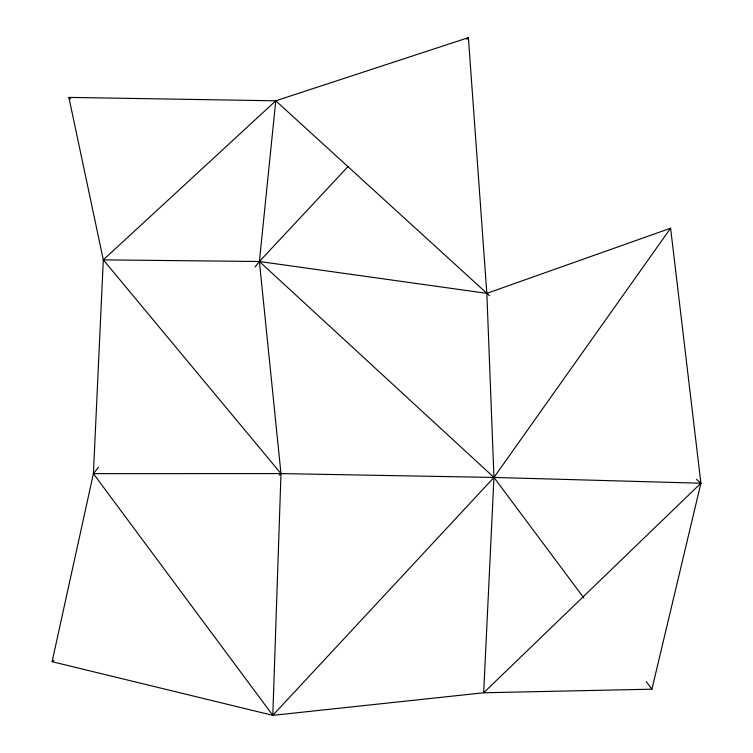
<?xml version="1.0" encoding="UTF-8"?>
<svg xmlns="http://www.w3.org/2000/svg" width="753" height="753" viewBox="0 0 753 753"><rect width="100%" height="100%" fill="white"/><g stroke="black" fill="none" stroke-linecap="round" stroke-linejoin="round"><path stroke-width="1.13" d="M696.516 479.332L700.902 483.228L483.661 692.779L651.919 689.174L700.902 483.228L670.612 228.215L493.959 477.44L272.802 715.35L280.982 473.599L259.39 261.498L275.767 100.808L468.394 37.65L486.843 293.359L493.959 477.44L483.661 692.779L272.802 715.35L52.098 661.689L93.4 473.646L103.312 259.86L68.871 97.391L275.767 100.808L489.478 295.694M272.802 715.35L93.4 473.646L98.483 467.161M255.041 267.061L259.39 261.498L348.272 166.3M466.794 39.363L468.394 37.65M700.902 483.228L493.959 477.44L280.982 473.599L103.312 259.86L275.767 100.808M52.098 661.689L53.915 660.202M279.165 475.096L280.982 473.599L93.4 473.646M670.612 228.215L486.843 293.359L259.39 261.498L103.312 259.86M68.871 97.391L70.66 98.925M259.39 261.498L493.959 477.44L583.82 597.891M646.3 681.644L651.919 689.174"/></g></svg>
